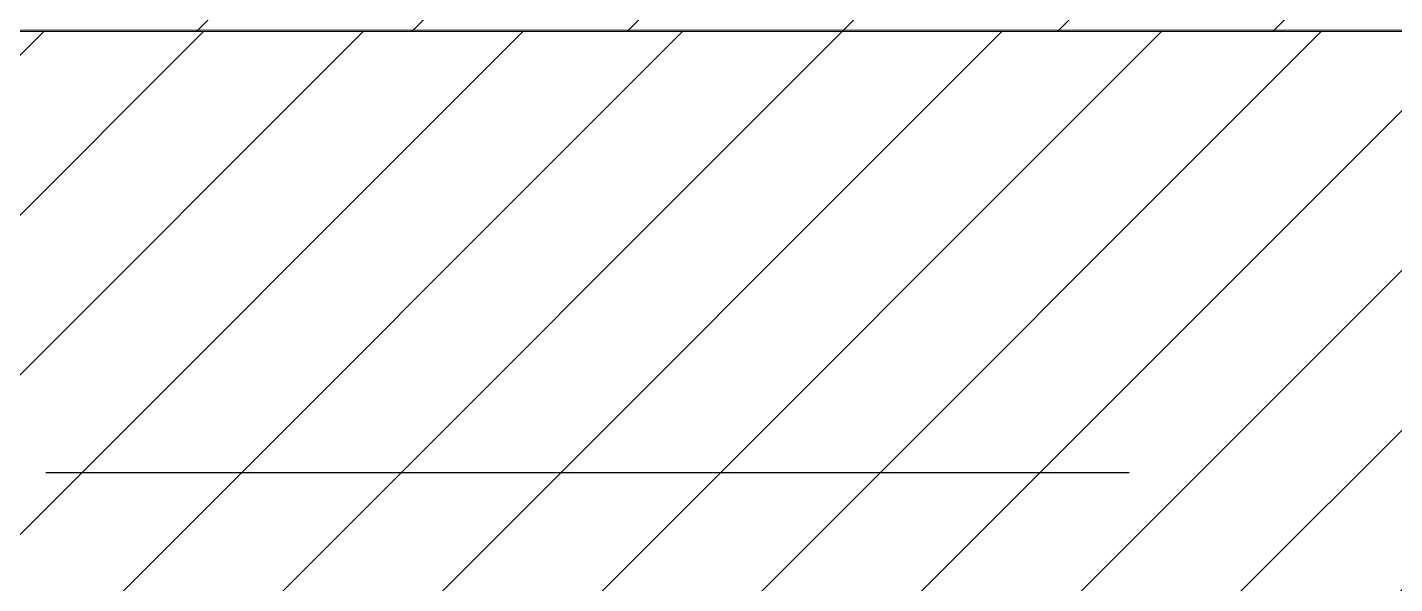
# Model space of a CAD drawing. Header units: centimetres. Extents: x 2666 to 9670, y 1889 to 5633.
# Drawn here: x 5247.24 to 5290.66, y 4134.86 to 4152.52 of the extents above; entities that cross this region are included whole.
import ezdxf

# ---------------------------------------------------------------- set-up
doc = ezdxf.new("R2010")
doc.units = ezdxf.units.CM
doc.header["$LTSCALE"] = 12.7
doc.linetypes.add('prlm_vmc', pattern=[0.282222, 0.141111, -0.141111])
for name, color, linetype, lineweight in [('B Faux plafonds', 7, 'Continuous', 5), ('B GÈnÈral', 7, 'Continuous', 5), ('B Général', 7, 'Continuous', 5), ('C ANNOTATIONS-prestations', 7, 'Continuous', 5), ('C ANNOTATIONS-prestations-1', 7, 'Continuous', 5)]:
    doc.layers.add(name, color=color, linetype=linetype, lineweight=lineweight)
doc.layers.add('prlm-CHAUFF', color=4, linetype='Continuous')

# ---------------------------------------------------------------- blocks, each defined once
blk = doc.blocks.new('xi.thema+')
at = {"layer": 'prlm-CHAUFF', "color": 7, "linetype": 'prlm_vmc', "ltscale": 30}
blk.add_lwpolyline([(-27.9, 0), (-27.9, 34.4)], dxfattribs=at)

msp = doc.modelspace()

# ---------------------------------------------------------------- hatches: boundary and pattern name
at = {"layer": 'B Faux plafonds', "linetype": 'Continuous', "lineweight": 5, "true_color": 0xaaaaaa}
h = msp.add_hatch(dxfattribs=at)
h.set_pattern_fill('F_P__SOFFITE', color=253, style=0, pattern_type=2)
h.set_pattern_definition([(45, (0, 0.2205), (-3.5277778, 3.3072917), [])])
h.paths.add_polyline_path([(4337.442, 3228.483), (4207.442, 3228.483), (4207.442, 4282.389), (4659.965, 4282.389), (4659.965, 4330.389), (5019.965, 4330.389), (5019.965, 4687.889), (5150.044, 4687.716), (5150.041, 4282.389), (6787.888, 4282.389), (6787.888, 4152.389), (4337.442, 4152.389)])
at = {"layer": 'B GÈnÈral', "linetype": 'Continuous', "lineweight": 5}
h = msp.add_hatch(dxfattribs=at)
h.set_pattern_fill('50_BETON', style=0, pattern_type=2)
h.set_pattern_definition([(45, (0, 0), (2.4253472, -2.6458333), [])])
h.paths.add_polyline_path([(5431.34, 4152.389), (4337.442, 4152.389), (4355.442, 4134.389), (5431.34, 4134.389)])
at = {"layer": 'C ANNOTATIONS-prestations-1', "linetype": 'Continuous', "lineweight": 9, "true_color": 0x989898}
h = msp.add_hatch(dxfattribs=at)
h.set_pattern_fill('DALETTES TERRASSE 50X50', color=252, scale=1.406016, style=0, pattern_type=2)
h.set_pattern_definition([(0, (4678, 4152.39), (4e-15, -70.3008), []), (-90, (4678, 4152.39), (70.3008, 0), [])])
h.paths.add_polyline_path([(4337.442, 3228.483), (4207.442, 3228.483), (4207.442, 4282.389), (4659.965, 4282.389), (4659.965, 4330.389), (5019.965, 4330.389), (5019.965, 4687.889), (5150.044, 4687.716), (5150.041, 4282.389), (6787.888, 4282.389), (6787.888, 4152.389), (4337.442, 4152.389)])

# ---------------------------------------------------------------- linework, layer by layer
at = {"layer": 'B Général', "color": 7, "linetype": 'Continuous', "lineweight": 18}
msp.add_line((4337.442, 4152.389), (5431.34, 4152.389), dxfattribs=at)
at = {"layer": 'B Général', "color": 7, "linetype": 'Continuous', "lineweight": 5}
msp.add_line((4337.442, 4152.389), (5431.34, 4152.389), dxfattribs=at)
at = {"layer": 'C ANNOTATIONS-prestations', "color": 7, "linetype": 'Continuous', "lineweight": 5, "flags": 128}
msp.add_lwpolyline([(4337.442, 3228.483), (4207.442, 3228.483), (4207.442, 4282.389), (4659.965, 4282.389), (4659.965, 4330.389), (5019.965, 4330.389), (5019.965, 4687.889), (5150.044, 4687.716), (5150.041, 4282.389), (6787.888, 4282.389), (6787.888, 4152.389), (4337.442, 4152.389)], close=True, dxfattribs=at)
msp.add_lwpolyline([(4337.442, 3228.483), (4207.442, 3228.483), (4207.442, 4282.389), (4659.965, 4282.389), (4659.965, 4330.389), (5019.965, 4330.389), (5019.965, 4687.889), (5150.044, 4687.716), (5150.041, 4282.389), (6787.888, 4282.389), (6787.888, 4152.389), (4337.442, 4152.389)], close=True, dxfattribs=at)

# ---------------------------------------------------------------- block references
at = {"layer": 'prlm-CHAUFF', "rotation": 269.9998100426611}
msp.add_blockref('xi.thema+', (5247.834, 4110.487), dxfattribs=at)

doc.saveas('drawing.dxf')
